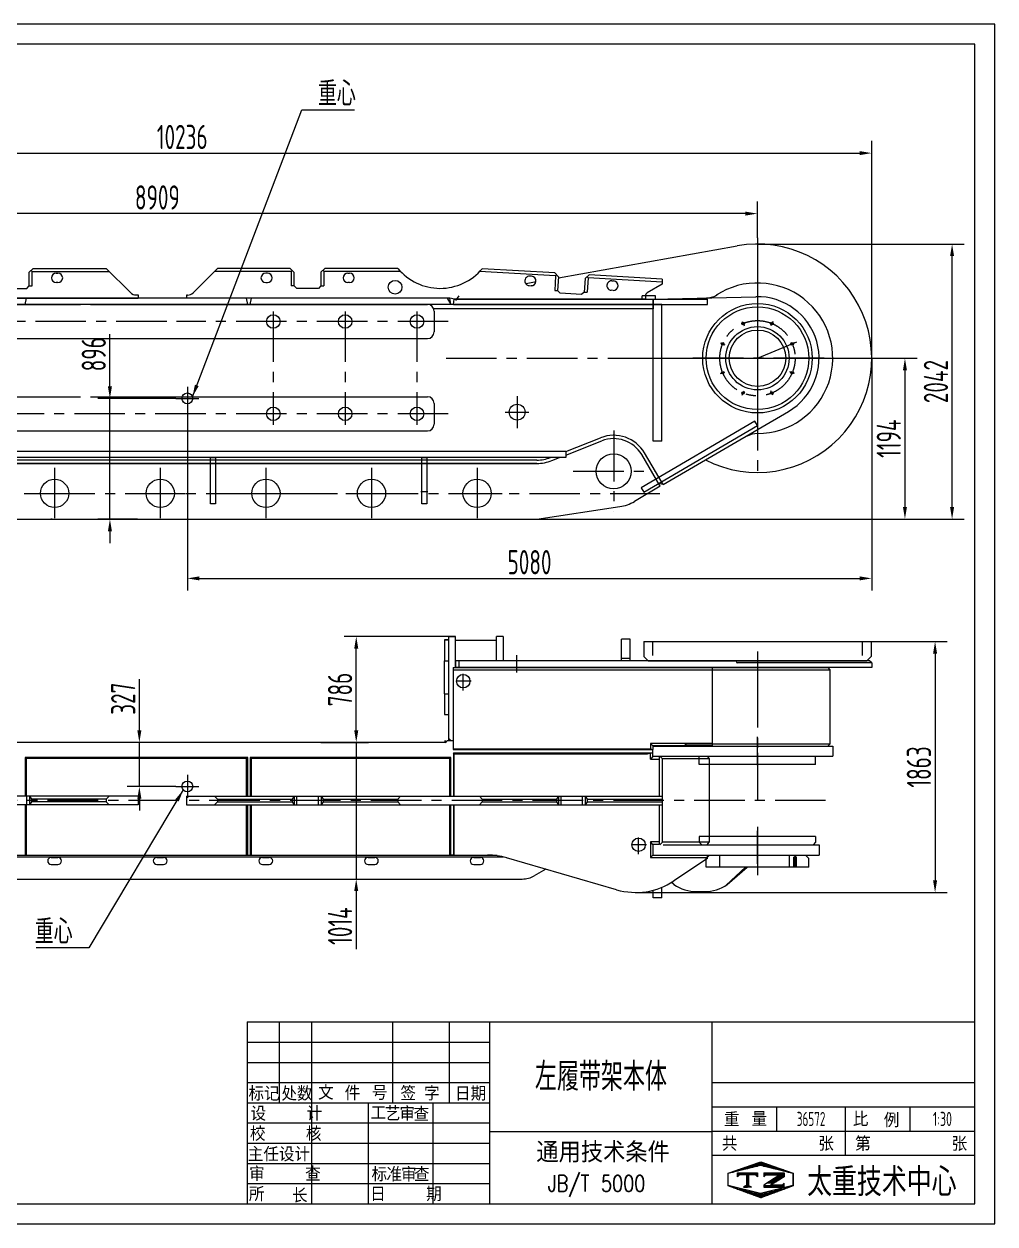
# Model space of a CAD drawing. Header units: millimetres. Extents: x 0 to 12600, y 0 to 8910.
# Drawn here: x 5392 to 12600, y 0 to 8910 of the extents above; entities that cross this region are included whole.
import ezdxf
from ezdxf.enums import TextEntityAlignment as Align

# ---------------------------------------------------------------- set-up
doc = ezdxf.new("R2010")
doc.units = ezdxf.units.MM
doc.header["$LTSCALE"] = 300
doc.linetypes.add('G', pattern=[2, 1.25, -0.25, 0.25, -0.25])
for name, color, linetype in [('01', 7, 'Continuous'), ('02', 1, 'Continuous'), ('05', 4, 'G'), ('08', 1, 'Continuous'), ('11', 3, 'Continuous'), ('THICK', 7, 'Continuous')]:
    doc.layers.add(name, color=color, linetype=linetype)
doc.styles.add('HZLIB', font='TXT', dxfattribs={"width": 0.8, "bigfont": 'hztxt.shx'})
doc.styles.get("Standard").update_dxf_attribs({"font": 'isocp', "width": 0.707, "bigfont": 'intecad.shx'})
doc.dimstyles.new('INTE', dxfattribs={"dimscale": 30, "dimtxt": 6, "dimasz": 3, "dimexe": 3, "dimexo": 0, "dimgap": 1, "dimtad": 1, "dimdec": 0, "dimdsep": 46, "dimtxsty": 'Standard', "dimcen": 0, "dimclrd": 1, "dimclre": 1, "dimclrt": 3, "dimaunit": 1, "dimadec": 0, "dimazin": 0, "dimtfac": 1, "dimtdec": 0, "dimtmove": 0, "dimatfit": 0, "dimfxl": 0, "dimarcsym": 0})

# ---------------------------------------------------------------- blocks, each defined once
blk = doc.blocks.new('*D195')
at = {"layer": '08', "color": 1, "lineweight": -2}
for p, q in [((1448.8, 5882.2), (1448.8, 8041.3)), ((11684.8, 6428.2), (11684.8, 8041.3)), ((1538.8, 7951.3), (11594.8, 7951.3))]:
    blk.add_line(p, q, dxfattribs=at)
at = {"layer": '08', "color": 1}
for points in [[(1538.8, 7966.3), (1538.8, 7936.3), (1448.8, 7951.3)], [(11594.8, 7966.3), (11594.8, 7936.3), (11684.8, 7951.3)]]:
    blk.add_solid(points, dxfattribs=at)
at = {"layer": 'Defpoints', "color": 0}
for p in [(11684.8, 7951.3), (11684.8, 6428.2), (1448.8, 5882.2)]:
    blk.add_point(p, dxfattribs=at)
at = {"layer": '08', "color": 3, "insert": (6566.8, 8071.3), "char_height": 180, "attachment_point": 5}
blk.add_mtext('10236', dxfattribs=at)
blk = doc.blocks.new('*D196')
at = {"layer": '08', "color": 1, "lineweight": -2}
for p, q in [((1927.6, 6588.8), (1927.6, 7592.1)), ((10836.8, 7321.2), (10836.8, 7592.1)), ((10746.8, 7502.1), (2017.6, 7502.1))]:
    blk.add_line(p, q, dxfattribs=at)
at = {"layer": '08', "color": 1}
for points in [[(2017.6, 7517.1), (2017.6, 7487.1), (1927.6, 7502.1)], [(10746.8, 7517.1), (10746.8, 7487.1), (10836.8, 7502.1)]]:
    blk.add_solid(points, dxfattribs=at)
at = {"layer": 'Defpoints', "color": 0}
for p in [(1927.6, 7502.1), (10836.8, 7321.2), (1927.6, 6588.8)]:
    blk.add_point(p, dxfattribs=at)
at = {"layer": '08', "color": 3, "insert": (6382.2, 7622.1), "char_height": 180, "attachment_point": 5}
blk.add_mtext('8909', dxfattribs=at)
blk = doc.blocks.new('*D197')
at = {"layer": '08', "color": 1, "lineweight": -2}
for p, q in [((11207.5, 4325), (12245.3, 4325)), ((12155.3, 4235), (12155.3, 2551.6)), ((9933.4, 2461.6), (12245.3, 2461.6))]:
    blk.add_line(p, q, dxfattribs=at)
at = {"layer": '08', "color": 1}
for points in [[(12140.3, 4235), (12170.3, 4235), (12155.3, 4325)], [(12140.3, 2551.6), (12170.3, 2551.6), (12155.3, 2461.6)]]:
    blk.add_solid(points, dxfattribs=at)
at = {"layer": 'Defpoints', "color": 0}
for p in [(11207.5, 4325), (9933.4, 2461.6), (12155.3, 2461.6)]:
    blk.add_point(p, dxfattribs=at)
at = {"layer": '08', "color": 3, "insert": (12035.3, 3393.3), "char_height": 180, "attachment_point": 5, "rotation": 90}
blk.add_mtext('1863', dxfattribs=at)
blk = doc.blocks.new('*D198')
at = {"layer": '08', "color": 1, "lineweight": -2}
for p, q in [((7858.5, 3665.9), (7858.5, 3755.9)), ((7596.4, 3575.9), (7948.5, 3575.9)), ((7858.5, 3575.9), (7858.5, 2561.6)), ((7757, 2561.6), (7948.5, 2561.6)), ((7858.5, 2471.6), (7858.5, 2041.6))]:
    blk.add_line(p, q, dxfattribs=at)
at = {"layer": '08', "color": 1}
for points in [[(7843.5, 3665.9), (7873.5, 3665.9), (7858.5, 3575.9)], [(7843.5, 2471.6), (7873.5, 2471.6), (7858.5, 2561.6)]]:
    blk.add_solid(points, dxfattribs=at)
at = {"layer": 'Defpoints', "color": 0}
for p in [(7596.4, 3575.9), (7757, 2561.6), (7858.5, 2561.6)]:
    blk.add_point(p, dxfattribs=at)
at = {"layer": '08', "color": 3, "insert": (7738.5, 2211.6), "char_height": 180, "attachment_point": 5, "rotation": 90}
blk.add_mtext('1014', dxfattribs=at)
blk = doc.blocks.new('*D199')
at = {"layer": '08', "color": 1, "lineweight": -2}
for p, q in [((8594.8, 4361.6), (7768.5, 4361.6)), ((7858.5, 3665.9), (7858.5, 4271.6)), ((8078.3, 3575.9), (7768.5, 3575.9))]:
    blk.add_line(p, q, dxfattribs=at)
at = {"layer": '08', "color": 1}
for points in [[(7843.5, 4271.6), (7873.5, 4271.6), (7858.5, 4361.6)], [(7843.5, 3665.9), (7873.5, 3665.9), (7858.5, 3575.9)]]:
    blk.add_solid(points, dxfattribs=at)
at = {"layer": 'Defpoints', "color": 0}
for p in [(7858.5, 4361.6), (8594.8, 4361.6), (8078.3, 3575.9)]:
    blk.add_point(p, dxfattribs=at)
at = {"layer": '08', "color": 3, "insert": (7738.5, 3968.7), "char_height": 180, "attachment_point": 5, "rotation": 90}
blk.add_mtext('786', dxfattribs=at)
blk = doc.blocks.new('*D201')
at = {"layer": '08', "color": 1, "lineweight": -2}
for p, q in [((11684.8, 6428.2), (11684.8, 4703.8)), ((6604.8, 6045.2), (6604.8, 4703.8)), ((6694.8, 4793.8), (11594.8, 4793.8))]:
    blk.add_line(p, q, dxfattribs=at)
at = {"layer": '08', "color": 1}
for points in [[(6694.8, 4808.8), (6694.8, 4778.8), (6604.8, 4793.8)], [(11594.8, 4808.8), (11594.8, 4778.8), (11684.8, 4793.8)]]:
    blk.add_solid(points, dxfattribs=at)
at = {"layer": 'Defpoints', "color": 0}
for p in [(11684.8, 6428.2), (6604.8, 6045.2), (11684.8, 4793.8)]:
    blk.add_point(p, dxfattribs=at)
at = {"layer": '08', "color": 3, "insert": (9144.8, 4913.8), "char_height": 180, "attachment_point": 5}
blk.add_mtext('5080', dxfattribs=at)
blk = doc.blocks.new('*D202')
at = {"layer": '08', "color": 1, "lineweight": -2}
for p, q in [((6030.1, 6220.2), (6030.1, 6606.1)), ((6519.8, 6130.2), (5940.1, 6130.2)), ((6030.1, 5234.2), (6030.1, 6130.2)), ((6234.8, 5234.2), (5940.1, 5234.2)), ((6030.1, 5144.2), (6030.1, 5054.2))]:
    blk.add_line(p, q, dxfattribs=at)
at = {"layer": '08', "color": 1}
for points in [[(6015.1, 6220.2), (6045.1, 6220.2), (6030.1, 6130.2)], [(6015.1, 5144.2), (6045.1, 5144.2), (6030.1, 5234.2)]]:
    blk.add_solid(points, dxfattribs=at)
at = {"layer": 'Defpoints', "color": 0}
for p in [(6519.8, 6130.2), (6030.1, 5234.2), (6234.8, 5234.2)]:
    blk.add_point(p, dxfattribs=at)
at = {"layer": '08', "color": 3, "insert": (5910.1, 6458.1), "char_height": 180, "attachment_point": 5, "rotation": 90}
blk.add_mtext('896', dxfattribs=at)
blk = doc.blocks.new('*D203')
at = {"layer": '08', "color": 1, "lineweight": -2}
for p, q in [((6248.6, 3665.9), (6248.6, 4045)), ((6519.8, 3575.9), (6158.6, 3575.9)), ((6248.6, 3249.1), (6248.6, 3575.9)), ((6519.8, 3249.1), (6158.6, 3249.1)), ((6248.6, 3159.1), (6248.6, 3069.1))]:
    blk.add_line(p, q, dxfattribs=at)
at = {"layer": '08', "color": 1}
for points in [[(6233.6, 3665.9), (6263.6, 3665.9), (6248.6, 3575.9)], [(6233.6, 3159.1), (6263.6, 3159.1), (6248.6, 3249.1)]]:
    blk.add_solid(points, dxfattribs=at)
at = {"layer": 'Defpoints', "color": 0}
for p in [(6248.6, 3575.9), (6519.8, 3575.9), (6519.8, 3249.1)]:
    blk.add_point(p, dxfattribs=at)
at = {"layer": '08', "color": 3, "insert": (6128.6, 3900.4), "char_height": 180, "attachment_point": 5, "rotation": 90}
blk.add_mtext('327', dxfattribs=at)
blk = doc.blocks.new('*D205')
at = {"layer": '08', "color": 1, "lineweight": -2}
for p, q in [((11729.8, 6428.2), (12021.6, 6428.2)), ((11931.6, 6338.2), (11931.6, 5324.2)), ((9089.4, 5234.2), (12021.6, 5234.2))]:
    blk.add_line(p, q, dxfattribs=at)
at = {"layer": '08', "color": 1}
for points in [[(11916.6, 6338.2), (11946.6, 6338.2), (11931.6, 6428.2)], [(11916.6, 5324.2), (11946.6, 5324.2), (11931.6, 5234.2)]]:
    blk.add_solid(points, dxfattribs=at)
at = {"layer": 'Defpoints', "color": 0}
for p in [(11729.8, 6428.2), (9089.4, 5234.2), (11931.6, 5234.2)]:
    blk.add_point(p, dxfattribs=at)
at = {"layer": '08', "color": 3, "insert": (11811.6, 5831.2), "char_height": 180, "attachment_point": 5, "rotation": 90}
blk.add_mtext('1194', dxfattribs=at)
blk = doc.blocks.new('*D206')
at = {"layer": '08', "color": 1, "lineweight": -2}
for p, q in [((10836.8, 7276.2), (12371.5, 7276.2)), ((12281.5, 5324.2), (12281.5, 7186.2)), ((9867.8, 5234.2), (12371.5, 5234.2))]:
    blk.add_line(p, q, dxfattribs=at)
at = {"layer": '08', "color": 1}
for points in [[(12266.5, 7186.2), (12296.5, 7186.2), (12281.5, 7276.2)], [(12266.5, 5324.2), (12296.5, 5324.2), (12281.5, 5234.2)]]:
    blk.add_solid(points, dxfattribs=at)
at = {"layer": 'Defpoints', "color": 0}
for p in [(10836.8, 7276.2), (12281.5, 7276.2), (9867.8, 5234.2)]:
    blk.add_point(p, dxfattribs=at)
at = {"layer": '08', "color": 3, "insert": (12161.4, 6255.2), "char_height": 180, "attachment_point": 5, "rotation": 90}
blk.add_mtext('2042', dxfattribs=at)
blk = doc.blocks.new('*X211')
at = {"color": 0}
for p, q in [((127.06, 4.8), (132.06, 4.8)), ((127.06, 4.5), (132.06, 4.5)), ((131.84, 5.1), (132.06, 5.1))]:
    blk.add_line(p, q, dxfattribs=at)
blk = doc.blocks.new('*X210')
at = {"color": 0}
for p, q in [((127.06, 7.8), (132.06, 7.8)), ((127.06, 7.5), (132.06, 7.5)), ((127.06, 7.2), (127.32, 7.2)), ((128.77, 6), (130.57, 6)), ((129.23, 6.3), (131.04, 6.3)), ((129.7, 6.6), (131.51, 6.6)), ((130.16, 6.9), (131.98, 6.9)), ((130.62, 7.2), (132.06, 7.2)), ((127.84, 5.4), (129.64, 5.4)), ((128.3, 5.7), (130.1, 5.7))]:
    blk.add_line(p, q, dxfattribs=at)
blk = doc.blocks.new('*X207')
at = {"color": 0}
for p, q in [((121.52, 9), (123.12, 9)), ((122.38, 9.3), (124.32, 9.3)), ((123.24, 9.6), (125.52, 9.6)), ((124.1, 9.9), (128.52, 9.9)), ((124.97, 10.2), (127.67, 10.2)), ((125.83, 10.5), (126.82, 10.5)), ((127.02, 9.6), (129.37, 9.6)), ((128.22, 9.3), (130.22, 9.3)), ((129.42, 9), (131.07, 9)), ((118.22, 7.8), (118.32, 7.8)), ((118.22, 7.5), (118.27, 7.5)), ((118.22, 7.2), (118.27, 7.2)), ((118.22, 6.9), (118.27, 6.9)), ((118.22, 6.6), (118.27, 6.6)), ((118.22, 6.3), (118.27, 6.3)), ((118.22, 6), (118.27, 6)), ((118.94, 8.1), (119.52, 8.1)), ((119.8, 8.4), (120.72, 8.4)), ((120.66, 8.7), (121.92, 8.7)), ((130.62, 8.7), (131.92, 8.7)), ((131.82, 8.4), (132.77, 8.4)), ((133.02, 8.1), (133.62, 8.1)), ((134.22, 7.8), (134.32, 7.8)), ((134.27, 7.5), (134.32, 7.5)), ((134.27, 7.2), (134.32, 7.2)), ((134.27, 6.9), (134.32, 6.9)), ((134.27, 6.6), (134.32, 6.6)), ((134.27, 6.3), (134.32, 6.3)), ((134.27, 6), (134.32, 6)), ((118.22, 5.7), (118.27, 5.7)), ((118.22, 5.4), (118.27, 5.4)), ((118.22, 5.1), (118.27, 5.1)), ((118.22, 4.8), (118.27, 4.8)), ((118.79, 4.5), (119.42, 4.5)), ((119.61, 4.2), (120.62, 4.2)), ((120.43, 3.9), (121.82, 3.9)), ((121.26, 3.6), (123.02, 3.6)), ((122.08, 3.3), (124.22, 3.3)), ((122.91, 3), (125.42, 3)), ((127.12, 3), (129.7, 3)), ((128.32, 3.3), (130.51, 3.3)), ((129.52, 3.6), (131.32, 3.6)), ((130.72, 3.9), (132.14, 3.9)), ((131.92, 4.2), (132.95, 4.2)), ((133.12, 4.5), (133.76, 4.5)), ((134.27, 5.7), (134.32, 5.7)), ((134.27, 5.4), (134.32, 5.4)), ((134.27, 5.1), (134.32, 5.1)), ((134.27, 4.8), (134.32, 4.8)), ((123.73, 2.7), (128.89, 2.7)), ((124.55, 2.4), (128.07, 2.4)), ((125.38, 2.1), (127.26, 2.1)), ((126.2, 1.8), (126.45, 1.8))]:
    blk.add_line(p, q, dxfattribs=at)
blk = doc.blocks.new('*X208')
at = {"color": 0}
for p, q in [((120.53, 7.8), (125.53, 7.8)), ((120.53, 7.5), (125.53, 7.5)), ((120.53, 7.2), (120.79, 7.2)), ((125.27, 7.2), (125.53, 7.2))]:
    blk.add_line(p, q, dxfattribs=at)
blk = doc.blocks.new('*X209')
at = {"color": 0}
for p, q in [((122.34, 4.5), (123.72, 4.5)), ((122.82, 4.8), (123.24, 4.8))]:
    blk.add_line(p, q, dxfattribs=at)
blk = doc.blocks.new('*U212', base_point=(226.71, 64.63))
at = {"layer": 'THICK'}
for p, q in [((46.71, 109.63), (226.71, 109.63)), ((46.71, 109.63), (46.71, 64.63)), ((54.7, 109.6), (54.7, 109.63)), ((54.71, 89.63), (54.71, 109.63)), ((62.71, 64.63), (62.71, 109.63)), ((82.71, 89.63), (82.71, 109.63)), ((96.71, 89.63), (96.71, 109.63)), ((106.71, 64.63), (106.71, 109.63)), ((161.71, 64.63), (161.71, 109.63)), ((226.71, 64.63), (226.71, 109.63)), ((46.71, 94.63), (106.71, 94.63)), ((161.71, 94.63), (226.71, 94.63)), ((46.71, 89.63), (106.71, 89.63)), ((76.71, 64.63), (76.71, 89.63)), ((92.71, 64.63), (92.71, 89.63)), ((161.71, 88.63), (226.71, 88.63)), ((177.71, 82.63), (177.71, 88.63)), ((194.71, 76.63), (194.71, 88.63)), ((210.71, 82.63), (210.71, 88.63)), ((106.71, 82.56), (161.71, 82.56)), ((161.71, 82.63), (226.71, 82.63)), ((161.71, 76.63), (226.71, 76.63)), ((46.71, 64.63), (226.71, 64.63))]:
    blk.add_line(p, q, dxfattribs=at)
at = {"layer": 'THICK', "color": 3}
for p, q in [((46.71, 104.63), (106.71, 104.63)), ((46.71, 99.63), (106.71, 99.63)), ((46.71, 84.63), (106.71, 84.63)), ((46.71, 79.63), (106.71, 79.63)), ((46.71, 74.63), (106.71, 74.63)), ((165.67, 72.23), (173.77, 75.05)), ((173.77, 75.05), (181.77, 72.23)), ((165.67, 69.09), (165.67, 72.23)), ((165.72, 72.17), (173.72, 74.17)), ((165.72, 69.17), (165.72, 72.17)), ((167.98, 72.33), (172.98, 72.33)), ((167.98, 71.33), (167.98, 72.33)), ((168.48, 71.83), (167.98, 71.33)), ((172.48, 71.83), (168.48, 71.83)), ((170.26, 71.83), (170.26, 69.09)), ((170.48, 71.83), (170.48, 69.09)), ((170.73, 71.83), (170.73, 69.09)), ((172.98, 71.33), (172.48, 71.83)), ((172.98, 72.33), (172.98, 71.33)), ((173.72, 74.17), (181.72, 72.17)), ((174.51, 72.33), (179.51, 72.33)), ((174.51, 72.33), (174.51, 71.33)), ((178.45, 71.83), (174.51, 69.28)), ((174.51, 71.33), (175.01, 71.83)), ((175.01, 71.83), (178.45, 71.83)), ((179.51, 71.33), (176.95, 69.7)), ((179.51, 72.33), (179.51, 71.33)), ((181.72, 72.17), (181.72, 69.17)), ((181.77, 72.23), (181.77, 69.09)), ((46.71, 69.63), (106.71, 69.63)), ((173.77, 66.14), (165.67, 69.09)), ((173.72, 67.17), (165.72, 69.17)), ((170.48, 69.32), (169.51, 68.71)), ((169.51, 68.71), (170.48, 68.71)), ((170.48, 69.32), (171.45, 68.71)), ((171.45, 68.71), (170.48, 68.71)), ((181.72, 69.17), (173.72, 67.17)), ((181.77, 69.09), (173.77, 66.14)), ((174.51, 69.28), (174.51, 68.71)), ((174.51, 68.71), (179.51, 68.71)), ((176.95, 69.7), (176.18, 69.21)), ((179.01, 69.21), (176.18, 69.21)), ((179.51, 69.71), (179.01, 69.21)), ((179.51, 68.71), (179.51, 69.71))]:
    blk.add_line(p, q, dxfattribs=at)
for name in ['*X207', '*X208', '*X210', '*X209', '*X211']:
    blk.add_blockref(name, (47.45, 64.38), dxfattribs=at)
for s, height, p in [('标记', 3.5, (50.86, 92.06)), ('处数', 3.5, (59.02, 92.06)), ('文', 3.5, (66.15, 92.32)), ('件', 3.5, (72.73, 92.19)), ('号', 3.5, (79.44, 92.19)), ('日期', 3.5, (101.96, 92.04)), ('工', 3.5, (79.13, 87.12)), ('艺', 3.5, (82.67, 87.12)), ('审', 3.5, (86.29, 87.12)), ('查', 3.5, (89.77, 86.98)), ('通用技术条件', 5, (134.74, 77.62)), ('共          张', 3.5, (177.98, 79.64)), ('第          张', 3.5, (210.97, 79.64)), ('标', 3.5, (79.38, 72.08)), ('准', 3.5, (83.05, 72.08)), ('审', 3.5, (86.67, 72.08)), ('查', 3.5, (89.87, 72.08)), ('所', 3.5, (49.01, 67.16)), ('长', 3.5, (59.69, 66.83))]:
    blk.add_text(s, height=height, dxfattribs=at).set_placement(p, align=Align.MIDDLE)
for s, p in [('签 字', (84.6, 90.19)), ('设     计', (47.52, 85.19)), ('重', (164.64, 83.71)), ('量', (171.48, 83.84)), ('比', (196.54, 83.8)), ('例', (204.2, 83.57)), ('校     核', (47.35, 80.21)), ('主任设计', (46.84, 75.12)), ('审     查', (47.17, 70.26)), ('日     期', (77.11, 65.28))]:
    blk.add_text(s, height=3.5, dxfattribs=at).set_placement(p)
at = {"layer": 'THICK', "color": 3, "style": 'HZLIB', "width": 0.8}
blk.add_text('JB/T 5000', height=4, dxfattribs=at).set_placement((121.08, 67.68))
at = {"layer": 'THICK', "color": 3, "width": 0.8}
blk.add_text('太重技术中心', height=7, dxfattribs=at).set_placement((185.23, 66.52))
blk = doc.blocks.new('*U214')
at = {"layer": '01'}
for points in [[(415, 292), (25, 292)], [(415, 5), (415, 292)], [(25, 5), (415, 5)]]:
    blk.add_lwpolyline(points, dxfattribs=at)
at = {"layer": '02'}
for points in [[(420, 297), (0, 297)], [(420, 0), (420, 297)], [(0, 0), (420, 0)]]:
    blk.add_lwpolyline(points, dxfattribs=at)

msp = doc.modelspace()

# ---------------------------------------------------------------- linework, layer by layer
for p, q in [((9358.9, 7024.4), (10686.9, 7262.9)), ((8533.8, 6873.2), (3900.8, 6873.2)), ((5401.8, 6828.2), (5409.8, 6873.2)), ((7044.9, 6873.2), (5409.8, 6873.2)), ((7052.8, 6828.2), (7044.9, 6873.2)), ((7071.8, 6828.2), (7079.8, 6873.2)), ((8552.9, 6873.2), (7079.8, 6873.2)), ((8533.8, 6873.2), (8559.8, 6828.2)), ((8560.8, 6828.2), (8552.9, 6873.2)), ((8579.9, 6828.2), (8586.5, 6866.2)), ((8586.5, 6866.2), (10465.8, 6866.2)), ((10465.8, 6828.2), (10465.8, 6866.2)), ((10061.8, 6828.2), (3447.8, 6828.2)), ((8864.8, 6828.2), (3447.8, 6828.2)), ((7052.8, 6828.2), (5401.8, 6828.2)), ((8560.8, 6828.2), (7071.8, 6828.2)), ((10061.8, 6796.2), (8433.5, 6796.2)), ((8579.8, 6828.2), (10465.8, 6828.2)), ((10061.8, 5812.2), (10061.8, 6828.2)), ((10125.8, 6828.2), (10061.8, 6828.2)), ((10125.8, 5812.2), (10125.8, 6828.2)), ((4066.8, 6574.2), (8386.8, 6574.2)), ((10137.4, 5489.8), (11067.5, 6033.7)), ((4066.8, 5888.5), (8386.8, 5888.5)), ((10125.8, 5812.2), (10061.8, 5812.2)), ((9414.3, 5736.2), (2937.3, 5736.2)), ((9414.3, 5736.2), (9414.3, 5691.2)), ((9198.8, 5647.2), (2546.8, 5647.2)), ((9198.8, 5672.2), (2578.8, 5672.2)), ((9414.3, 5691.2), (2937.3, 5691.2)), ((10137.4, 5489.8), (10103.2, 5498.8)), ((10137.4, 5489.8), (10103.2, 5498.8)), ((8544.8, 3587.6), (8544.8, 4361.6)), ((8544.8, 4361.6), (8594.8, 4361.6)), ((8594.8, 4132.6), (8594.8, 4361.6)), ((8899.8, 4331.6), (8594.8, 4331.6)), ((8899.8, 4357.6), (8899.8, 4361.6)), ((8899.8, 4182.6), (8899.8, 4360.6)), ((8899.8, 4182.6), (8899.8, 4334.6)), ((8949.8, 4361.6), (8949.8, 4182.6)), ((9826.8, 4182.6), (9826.8, 4341.6)), ((9890.8, 4341.6), (9826.8, 4341.6)), ((9890.8, 4182.6), (9890.8, 4341.6)), ((9992.3, 4325), (11681.3, 4325)), ((9992.3, 4325), (9992.3, 4214.6)), ((11681.3, 4325), (11681.3, 4214.6)), ((9826.8, 4201.6), (9890.8, 4201.6)), ((9992.3, 4214.6), (10024.3, 4182.6)), ((11681.3, 4214.6), (11649.3, 4182.6)), ((11668.8, 4182.6), (8594.8, 4182.6)), ((8594.8, 4182.6), (8594.8, 4132.6)), ((11684.8, 4132.6), (8594.8, 4132.6)), ((8619.8, 4182.6), (8619.8, 4132.6)), ((9890.8, 4182.6), (9826.8, 4182.6)), ((10024.3, 4182.6), (11649.3, 4182.6)), ((10296.8, 4115.1), (11376.8, 4115.1)), ((10312.8, 4131.1), (11360.8, 4131.1)), ((10677.8, 4182.6), (10677.8, 4178.6)), ((11684.8, 4166.6), (10689.8, 4166.6)), ((11376.8, 4115.1), (11360.8, 4131.1)), ((11376.8, 3566.1), (11376.8, 4115.1)), ((11684.8, 4166.6), (11668.8, 4182.6)), ((11684.8, 4166.6), (11684.8, 4132.6)), ((10296.8, 3566.1), (11376.8, 3566.1)), ((10312.8, 3550.1), (10296.8, 3566.1)), ((11360.8, 3550.1), (11376.8, 3566.1)), ((8579.8, 3498.6), (10060.8, 3498.6)), ((8579.8, 3498.6), (8579.8, 3176.1)), ((8586.5, 3491.9), (8579.8, 3498.6)), ((8586.5, 3491.9), (10020.8, 3491.9)), ((8586.5, 3176.1), (8586.5, 3491.9)), ((10020.8, 3491.9), (10041.8, 3498.6)), ((10041.8, 3452.6), (10041.8, 3498.6)), ((10060.8, 3471.6), (10060.8, 3498.6)), ((10213.8, 3548.6), (11360.8, 3548.6)), ((11395.8, 3548.6), (11395.8, 3472.6)), ((5401.8, 3463.6), (5401.8, 3176.1)), ((7052.8, 3463.6), (5401.8, 3463.6)), ((5409.8, 3455.7), (5401.8, 3463.6)), ((7044.9, 3455.7), (5409.8, 3455.7)), ((5409.8, 3176.1), (5409.8, 3455.7)), ((7044.9, 3455.7), (7052.8, 3463.6)), ((7044.9, 3176.1), (7044.9, 3455.7)), ((7052.8, 3176.1), (7052.8, 3463.6)), ((7071.8, 3463.6), (7071.8, 3176.1)), ((8560.8, 3463.6), (7071.8, 3463.6)), ((7079.8, 3455.7), (7071.8, 3463.6)), ((8552.9, 3455.7), (7079.8, 3455.7)), ((7079.8, 3176.1), (7079.8, 3455.7)), ((8552.9, 3455.7), (8560.8, 3463.6)), ((8552.9, 3176.1), (8552.9, 3455.7)), ((8560.8, 3176.1), (8560.8, 3463.6)), ((10060.8, 3471.6), (10041.8, 3452.6)), ((10041.8, 3452.6), (10106.8, 3452.6)), ((10106.8, 3471.6), (10060.8, 3471.6)), ((10106.8, 3471.6), (10106.8, 3176.1)), ((10404.8, 3472.6), (11268.8, 3472.6)), ((10404.8, 3412.1), (10404.8, 3472.6)), ((11268.8, 3412.1), (10404.8, 3412.1)), ((11268.8, 3412.1), (11268.8, 3472.6)), ((5401.8, 3112.1), (5401.8, 2739.6)), ((5409.8, 2739.6), (5409.8, 3112.1)), ((7044.9, 2739.6), (7044.9, 3112.1)), ((7052.8, 2739.6), (7052.8, 3112.1)), ((7071.8, 3112.1), (7071.8, 2739.6)), ((7079.8, 2739.6), (7079.8, 3112.1)), ((8552.9, 2739.6), (8552.9, 3112.1)), ((8560.8, 2739.6), (8560.8, 3112.1)), ((8579.8, 3112.1), (8579.8, 2739.6)), ((8586.5, 2739.6), (8586.5, 3112.1)), ((10106.8, 3112.1), (10106.8, 2817.6)), ((11268.8, 2876.1), (10404.8, 2876.1)), ((10404.8, 2876.1), (10404.8, 2834.6)), ((11268.8, 2876.1), (11268.8, 2834.6)), ((10106.8, 2836.6), (10041.8, 2836.6)), ((10041.8, 2836.6), (10041.8, 2720.6)), ((10060.8, 2817.6), (10041.8, 2836.6)), ((10106.8, 2817.6), (10060.8, 2817.6)), ((10060.8, 2817.6), (10060.8, 2739.6)), ((10404.8, 2834.6), (10423.8, 2815.6)), ((10423.8, 2815.6), (11249.8, 2815.6)), ((11268.8, 2834.6), (11249.8, 2815.6)), ((11293.8, 2815.6), (11293.8, 2739.6)), ((3840.5, 2726.6), (8950.3, 2726.6)), ((5401.8, 2739.6), (7052.8, 2739.6)), ((5594.3, 2722.1), (5644.3, 2722.1)), ((6378.3, 2722.1), (6428.3, 2722.1)), ((7071.8, 2739.6), (8560.8, 2739.6)), ((7162.3, 2722.1), (7212.3, 2722.1)), ((7946.3, 2722.1), (7996.3, 2722.1)), ((8579.8, 2739.6), (8833.2, 2739.6)), ((8730.3, 2722.1), (8780.3, 2722.1)), ((9791.5, 2481.8), (8975.1, 2719.4)), ((10060.8, 2739.6), (10041.8, 2720.6)), ((10041.8, 2720.6), (10465.8, 2720.6)), ((10060.8, 2739.6), (10465.8, 2739.6)), ((10465.8, 2714.6), (10215.9, 2547.4)), ((10455.8, 2714.6), (10480.8, 2739.6)), ((10455.8, 2649.1), (10455.8, 2714.6)), ((10465.8, 2714.6), (10465.8, 2739.6)), ((10480.8, 2739.6), (11192.8, 2739.6)), ((11217.8, 2714.6), (11192.8, 2739.6)), ((11217.8, 2649.1), (11217.8, 2714.6)), ((5594.3, 2670.1), (5644.3, 2670.1)), ((5594.3, 2670.1), (5644.3, 2670.1)), ((6378.3, 2670.1), (6428.3, 2670.1)), ((7162.3, 2670.1), (7212.3, 2670.1)), ((7946.3, 2670.1), (7996.3, 2670.1)), ((8730.3, 2670.1), (8780.3, 2670.1)), ((9265.7, 2634.8), (9180.2, 2585.4)), ((11217.8, 2649.1), (10455.8, 2649.1)), ((10613, 2521.2), (10761, 2649.1)), ((3386.9, 2561.6), (9091.2, 2561.6)), ((10125.8, 2421.6), (10125.8, 2499.4)), ((10216.4, 2521.2), (10198.8, 2536.4)), ((10061.8, 2421.6), (10061.8, 2478.1)), ((10125.8, 2421.6), (10061.8, 2421.6)), ((10386.9, 2469.1), (10442.5, 2469.1))]:
    msp.add_line(p, q)
for radius in [406.5, 235, 209.5]:
    msp.add_circle((10836.8, 6428.2), radius)
for centre, radius, start, end in [((10836.8, 6428.2), 848, 242.92669, 100.18162), ((10836.8, 6428.2), 457, 300.31688, 91.41468), ((10689.8, 4178.6), 12, 180, 270), ((5594.3, 2696.1), 26, 90, 270), ((5644.3, 2696.1), 26, 270, 90), ((6378.3, 2696.1), 26, 90, 270), ((6428.3, 2696.1), 26, 270, 90), ((7162.3, 2696.1), 26, 90, 270), ((7212.3, 2696.1), 26, 270, 90), ((7946.3, 2696.1), 26, 90, 270), ((7996.3, 2696.1), 26, 270, 90), ((8730.3, 2696.1), 26, 90, 270), ((8780.3, 2696.1), 26, 270, 90), ((8833.2, 2231.6), 508, 73.7762, 90), ((9091.2, 2739.6), 178, 270, 300), ((9933.4, 2969.6), 508, 253.7762, 303.78617), ((10386.9, 2774.1), 305, 236.02346, 270), ((10442.5, 2774.1), 305, 270, 303.97654)]:
    msp.add_arc(centre, radius, start, end)
at = {"layer": '01'}
for p, q in [((5460.8, 7095.2), (5431.8, 7066.2)), ((5431.8, 6965.2), (5431.8, 7066.2)), ((5453.8, 7073.2), (5446.3, 7080.7)), ((5453.8, 7073.2), (6024.8, 7073.2)), ((5453.8, 6964.7), (5453.8, 7073.2)), ((5460.8, 7095.2), (6002.8, 7095.2)), ((5631.3, 7060.2), (5644.3, 7060.2)), ((6002.8, 7095.2), (6182.2, 6915.8)), ((6828.8, 7095.2), (6648.4, 6914.8)), ((7376.5, 7073.2), (6806.8, 7073.2)), ((7368.7, 7095.2), (6828.8, 7095.2)), ((7199.3, 7060.2), (7186.3, 7060.2)), ((7398.5, 7065.6), (7368.7, 7095.2)), ((7376.5, 7073.2), (7383.6, 7080.4)), ((7376.5, 7073.2), (7376.5, 6964.7)), ((7398.5, 6964.7), (7398.5, 7065.6)), ((7624.7, 7095.2), (7596.2, 7066.5)), ((7596.2, 7066.5), (7596.5, 6965.3)), ((7618.2, 7073.6), (7610.7, 7081.1)), ((7618.2, 7073.6), (7618.5, 6965.4)), ((8187.3, 7073.2), (7618.2, 7073.2)), ((8167.8, 7095.2), (7624.7, 7095.2)), ((7796.3, 7060.2), (7809.3, 7060.2)), ((9337.8, 7039.8), (8774.4, 7072.3)), ((9332, 7062.2), (8793.1, 7093.2)), ((9337.8, 7039.8), (9331.5, 6932)), ((9359.3, 7031.5), (9332, 7062.2)), ((9337.8, 7039.8), (9345.7, 7046.8)), ((9587.6, 7047.4), (9557, 7020.1)), ((10128.8, 7016.2), (9587.6, 7047.4)), ((5412.8, 6946.2), (5431.8, 6965.2)), ((5431.8, 6964.7), (5453.8, 6964.7)), ((5644.3, 6990.2), (5631.3, 6990.2)), ((7186.3, 6990.2), (7199.3, 6990.2)), ((7398.5, 6964.7), (7376.5, 6964.7)), ((7417.1, 6946.2), (7398.5, 6964.7)), ((7596.5, 6965.3), (7577.6, 6946.2)), ((7596.5, 6965.3), (7618.5, 6965.4)), ((7809.3, 6990.2), (7796.3, 6990.2)), ((9142.8, 6967.9), (9155.8, 6967.1)), ((9159.8, 7037), (9146.8, 7037.8)), ((9359.3, 7031.5), (9353.5, 6930.7)), ((9557, 7020.1), (9551.2, 6919.3)), ((9579.4, 7025.9), (9572.3, 7033.8)), ((9579.4, 7025.9), (9573.1, 6918)), ((10128.8, 6994.2), (9579.4, 7025.9)), ((9755.8, 7002.7), (9768.8, 7001.9)), ((3448.8, 6873.2), (6239.8, 6873.2)), ((5252.8, 6946.2), (5412.8, 6946.2)), ((5374.9, 6873.2), (5409.8, 6873.2)), ((6224.7, 6898.2), (6239.8, 6898.2)), ((6239.8, 6898.2), (6239.8, 6873.2)), ((6606, 6897.2), (6597.8, 6897.2)), ((6597.8, 6897.2), (6597.8, 6872.2)), ((8552.8, 6873.2), (6597.8, 6873.2)), ((7079.8, 6873.2), (7044.9, 6873.2)), ((7577.6, 6946.2), (7417.1, 6946.2)), ((8586.8, 6866.2), (8552.8, 6873.2)), ((10004.8, 6866.2), (8586.8, 6866.2)), ((9496, 6866.2), (9276.4, 6866.2)), ((9331.5, 6932), (9353.5, 6930.7)), ((9371.4, 6910.6), (9353.5, 6930.7)), ((9531.1, 6901.4), (9371.4, 6910.6)), ((9551.2, 6919.3), (9531.1, 6901.4)), ((9551.2, 6919.3), (9573.1, 6918)), ((9764.8, 6932), (9751.8, 6932.8)), ((9980.8, 6866.2), (9980.8, 6891.2)), ((10080.8, 6891.2), (9980.8, 6891.2)), ((10004.8, 6891.2), (10004.8, 6866.2)), ((10061.8, 6866.2), (10825.5, 6885.1)), ((10061.8, 6828.2), (10061.8, 6866.2)), ((10080.8, 6866.2), (10080.8, 6891.2)), ((4066.8, 6828.2), (5810.5, 6828.2)), ((5886.6, 6828.2), (8386.8, 6828.2)), ((4066.8, 6142.5), (5810.5, 6142.5)), ((5886.6, 6142.5), (8386.8, 6142.5)), ((10817.6, 5960.6), (9973.4, 5466.9)), ((9992.6, 5434.1), (10836.8, 5927.8)), ((10836.8, 5927.8), (10817.6, 5960.6)), ((9414.3, 5709.3), (9681.5, 5814.5)), ((9414.5, 5736.2), (9672.4, 5837.7)), ((9482.8, 5736.2), (9681.5, 5814.5)), ((10115.8, 5477.2), (9977.6, 5712.4)), ((10115.8, 5477.2), (9977.6, 5712.4)), ((10137.4, 5489.9), (9999.1, 5725)), ((2546.8, 5647.2), (9198.8, 5647.2)), ((6776.8, 5348.2), (6776.8, 5691.2)), ((6776.8, 5691.2), (6814.8, 5691.2)), ((6814.8, 5691.2), (6814.8, 5348.2)), ((8344.8, 5348.2), (8344.8, 5691.2)), ((8344.8, 5691.2), (8382.8, 5691.2)), ((8382.8, 5691.2), (8382.8, 5348.2)), ((9310.5, 5668.4), (9368.5, 5691.2)), ((9310.5, 5668.4), (9368.5, 5691.2)), ((8388.8, 5436.3), (8338.8, 5436.3)), ((10115.8, 5477.2), (9923.8, 5364.9)), ((9973.4, 5466.9), (9992.6, 5434.1)), ((6814.8, 5348.2), (6776.8, 5348.2)), ((8382.8, 5348.2), (8344.8, 5348.2)), ((9198.8, 5234.2), (9815, 5326.6)), ((3270.8, 5234.2), (9198.8, 5234.2)), ((8512.7, 4336.6), (8544.8, 4336.6)), ((8544.8, 4336.6), (8512.7, 4336.6)), ((8512.7, 4336.6), (8512.7, 4182.6)), ((8949.8, 4361.6), (8899.8, 4361.6)), ((8512.7, 4182.6), (8544.8, 4182.6)), ((8576.8, 4132.6), (10500.8, 4132.6)), ((8576.8, 4132.6), (8576.8, 3522.6)), ((8576.8, 4113.6), (10500.8, 4113.6)), ((10500.8, 4132.6), (10500.8, 3549.6)), ((8512.7, 3935.6), (8512.7, 3783.6)), ((8512.7, 3935.6), (8544.8, 3935.6)), ((8512.7, 3783.6), (8544.8, 3783.6)), ((8528.4, 3580.9), (8531.7, 3586.6)), ((10500.8, 3568.6), (10042.3, 3568.6)), ((10042.3, 3568.6), (10042.3, 3529.2)), ((10061.3, 3549.6), (10042.3, 3568.6)), ((8576.8, 3529.2), (10042.3, 3529.2)), ((8576.8, 3522.6), (10061.3, 3522.6)), ((10042.3, 3529.2), (10061.3, 3522.6)), ((10060.8, 3498.6), (10060.8, 3522.6)), ((10500.8, 3549.6), (10061.3, 3549.6)), ((10061.3, 3549.6), (10061.3, 3522.6)), ((10061.3, 3549.6), (10061.3, 3522.6)), ((10478.3, 3453.6), (10132.3, 3453.6)), ((6239.8, 3176.1), (2701.8, 3176.1)), ((5432.4, 3176.1), (5234.4, 3176.1)), ((5413.6, 3112.1), (5413.6, 3176.1)), ((5432.1, 3176.1), (5432.1, 3112.1)), ((5433.4, 3176.1), (5447, 3154.1)), ((5447, 3134.1), (5433.4, 3112.1)), ((6001.8, 3154.1), (5447, 3154.1)), ((5447, 3154.1), (5447, 3134.1)), ((6001.8, 3134.1), (5447, 3134.1)), ((6001.8, 3154.1), (6023.8, 3176.1)), ((6001.8, 3154.1), (6001.8, 3134.1)), ((6001.8, 3134.1), (6023.8, 3112.1)), ((6239.8, 3176.1), (6239.8, 3112.1)), ((6597.8, 3176.1), (10128.8, 3176.1)), ((6597.8, 3176.1), (6597.8, 3112.1)), ((6828.8, 3154.1), (6806.8, 3176.1)), ((6828.8, 3134.1), (6806.8, 3112.1)), ((6828.8, 3154.1), (7383.6, 3154.1)), ((6828.8, 3154.1), (6828.8, 3134.1)), ((6828.8, 3134.1), (7383.6, 3134.1)), ((7397.2, 3176.1), (7383.6, 3154.1)), ((7383.6, 3154.1), (7383.6, 3134.1)), ((7383.6, 3134.1), (7397.2, 3112.1)), ((7398.2, 3176.1), (7596.2, 3176.1)), ((7398.5, 3176.1), (7398.5, 3112.1)), ((7417.1, 3112.1), (7417.1, 3176.1)), ((7578.6, 3112.1), (7578.6, 3176.1)), ((7597.1, 3176.1), (7597.1, 3112.1)), ((7598.4, 3176.1), (7612, 3154.1)), ((7612, 3134.1), (7598.4, 3112.1)), ((7612, 3154.1), (8167.8, 3154.1)), ((7612, 3154.1), (7612, 3134.1)), ((7612, 3134.1), (8167.8, 3134.1)), ((8187.3, 3176.1), (8167.8, 3154.1)), ((8167.8, 3154.1), (8167.8, 3134.1)), ((8167.8, 3134.1), (8187.3, 3112.1)), ((8774.4, 3176.1), (8793.1, 3154.1)), ((8793.1, 3134.1), (8774.4, 3112.1)), ((8793.1, 3154.1), (9345.7, 3154.1)), ((8793.1, 3154.1), (8793.1, 3134.1)), ((8793.1, 3134.1), (9345.7, 3134.1)), ((9359.3, 3176.1), (9345.7, 3154.1)), ((9345.7, 3154.1), (9345.7, 3134.1)), ((9345.7, 3134.1), (9359.3, 3112.1)), ((9346.1, 3176.1), (9544.1, 3176.1)), ((9360.6, 3176.1), (9360.6, 3112.1)), ((9379.1, 3112.1), (9379.1, 3176.1)), ((9538.8, 3112.1), (9538.8, 3176.1)), ((9557.4, 3176.1), (9557.4, 3112.1)), ((9558.7, 3176.1), (9572.3, 3154.1)), ((9572.3, 3134.1), (9558.7, 3112.1)), ((9572.3, 3154.1), (10128.8, 3154.1)), ((9572.3, 3154.1), (9572.3, 3134.1)), ((9572.3, 3134.1), (10128.8, 3134.1)), ((10128.8, 3176.1), (10128.8, 3112.1)), ((6239.8, 3112.1), (2701.8, 3112.1)), ((6597.8, 3112.1), (10128.8, 3112.1)), ((10478.3, 2834.6), (10132.3, 2834.6)), ((10137.4, 2815.6), (11293.8, 2815.6)), ((8579.8, 2739.6), (8560.8, 2739.6)), ((10132.2, 2739.6), (11293.8, 2739.6)), ((10605.4, 2516.2), (10747.6, 2649.1)), ((10224, 2516.2), (10201, 2537.8))]:
    msp.add_line(p, q, dxfattribs=at)
at = {"layer": '01', "color": 7, "linetype": 'Continuous'}
for p, q in [((9195.1, 6995), (9120, 6981.5)), ((10128.8, 6978.2), (10017.2, 6912.8)), ((10128.8, 7016.2), (10128.8, 6978.2)), ((8619.4, 6891.6), (8594.8, 6856.3)), ((10061.8, 6866.2), (10061.8, 6796.2)), ((8436.8, 6778.2), (8436.8, 6624.2)), ((8436.8, 6092.5), (8436.8, 5938.5)), ((8519.7, 3575.9), (3891.7, 3575.9)), ((8576.8, 3586.6), (8531.7, 3586.6)), ((8563.8, 3586.6), (8544.8, 3605.6)), ((10061.3, 3548.6), (11395.8, 3548.6)), ((10060.8, 3472.6), (11395.8, 3472.6)), ((10132.3, 3453.6), (10113.3, 3472.6)), ((10132.3, 2834.6), (10132.3, 3453.6)), ((10463.2, 3472.6), (10478.3, 3453.6)), ((10478.3, 3453.6), (10478.3, 2834.6)), ((10132.3, 2834.6), (10113.3, 2815.6)), ((10463.2, 2815.6), (10478.3, 2834.6)), ((3866.9, 2739.6), (8905.6, 2739.6)), ((11071.8, 2739.6), (11071.8, 2649.1)), ((11104.3, 2713.1), (11128.3, 2713.1)), ((11106.7, 2724.1), (11116.3, 2729.6)), ((11106.7, 2649.1), (11106.7, 2724.1)), ((11106.7, 2724.1), (11125.9, 2724.1)), ((11125.9, 2724.1), (11116.3, 2729.6)), ((11125.9, 2649.1), (11125.9, 2724.1))]:
    msp.add_line(p, q, dxfattribs=at)
at = {"layer": '01'}
for centre, radius in [((8146.8, 6955.2), 51), ((10836.8, 6428.2), 381), ((7242.7, 6701.2), 50), ((7776.1, 6701.2), 50), ((8309.5, 6701.2), 50), ((10729.9, 6686.5), 9.6), ((10943.8, 6686.5), 9.6), ((10578.6, 6535.2), 9.6), ((11095, 6535.2), 9.6), ((10578.6, 6321.3), 9.6), ((11095, 6321.3), 9.6), ((6604.8, 6130.2), 40), ((10729.9, 6170), 9.6), ((10943.8, 6170), 9.6), ((7242.7, 6015.5), 50), ((7776.1, 6015.5), 50), ((8309.5, 6015.5), 50), ((9769.1, 5589.1), 130), ((5619.8, 5425.2), 104.9), ((6403.8, 5425.2), 104.9), ((7187.8, 5425.2), 104.9), ((7971.8, 5425.2), 104.9), ((8755.8, 5425.2), 104.9), ((8652.8, 4030.6), 50), ((6604.8, 3249.1), 40), ((9954.3, 2815.6), 50)]:
    msp.add_circle(centre, radius, dxfattribs=at)
at = {"layer": '01', "color": 7, "linetype": 'Continuous'}
msp.add_circle((9052.8, 6028.2), 59, dxfattribs=at)
msp.add_circle((9052.8, 6028.2), 59, dxfattribs=at)
at = {"layer": '01'}
for centre, radius, start, end in [((5631.3, 7025.2), 35, 90, 270), ((5644.3, 7025.2), 35, 270, 90), ((7186.3, 7025.2), 35, 90, 270), ((7199.3, 7025.2), 35, 270, 90), ((7796.3, 7025.2), 35, 90, 270), ((7809.3, 7025.2), 35, 270, 90), ((8481.3, 7353.2), 406, 219.45404, 320.17946), ((9144.8, 7002.8), 35, 86.70064, 266.70064), ((9157.8, 7002.1), 35, 266.70064, 86.70064), ((9753.8, 6967.7), 35, 86.70064, 266.70064), ((9766.8, 6967), 35, 266.70064, 86.70064), ((6224.7, 6958.2), 60, 225, 270), ((6606, 6957.2), 60, 270, 315), ((8386.8, 6778.2), 50, 360, 90), ((8386.8, 6624.2), 50, 270, 360), ((8386.8, 6092.5), 50, 0, 90), ((8386.8, 5938.5), 50, 270, 0), ((9769.8, 5590.2), 266, 30.4521, 111.48802), ((9769.8, 5590.2), 241, 30.4521, 111.48802), ((9769.8, 5590.2), 241, 30.4521, 111.48802), ((9198.8, 5952.2), 280, 270, 291.48802), ((9198.8, 5952.2), 305, 270, 291.48802), ((9198.8, 5952.2), 305, 270, 291.48802), ((9769.8, 5628.2), 305, 278.52511, 300.31563), ((5622.8, 5590.2), 356, 264.99852, 270), ((8519.7, 3585.9), 10, 270, 330)]:
    msp.add_arc(centre, radius, start, end, dxfattribs=at)
at = {"layer": '01', "color": 7, "linetype": 'Continuous'}
for centre, radius, start, end in [((10836.8, 6428.2), 559, 270, 123.21273), ((10029.8, 6891.2), 25, 120.37403, 180), ((10455.8, 7028.2), 152, 271.44685, 305.34848), ((10836.8, 5717.2), 152, 90, 119.94967)]:
    msp.add_arc(centre, radius, start, end, dxfattribs=at)
at = {"layer": '05'}
for p, q in [((10836.8, 7321.2), (10836.8, 5535.2)), ((10836.8, 7317.7), (10836.8, 5538.7)), ((10836.8, 6996.6), (10836.8, 5941.2)), ((10836.8, 6915.2), (10836.8, 5941.2)), ((10836.8, 6890.2), (10836.8, 5966.2)), ((10836.8, 6839.2), (10836.8, 6017.2)), ((10723.4, 6702), (10736.9, 6669.5)), ((10950.2, 6702), (10936.7, 6669.5)), ((10563, 6541.6), (10595.6, 6528.1)), ((10836.8, 6428.2), (11128.7, 6549.1)), ((11110.6, 6541.6), (11078.1, 6528.1)), ((8525.1, 6428.2), (11729.8, 6428.2)), ((9947.3, 6428.2), (11726.3, 6428.2)), ((10349.8, 6428.2), (11323.8, 6428.2)), ((10349.8, 6428.2), (11323.8, 6428.2)), ((10425.8, 6428.2), (11247.8, 6428.2)), ((10563, 6314.8), (10595.6, 6328.3)), ((11110.6, 6314.8), (11078.1, 6328.3)), ((6604.8, 6215.2), (6604.8, 6045.2)), ((10723.4, 6154.4), (10736.9, 6187)), ((10950.2, 6154.4), (10936.7, 6187)), ((6519.8, 6130.2), (6689.8, 6130.2)), ((9052.8, 6147.2), (9052.8, 5909.2)), ((9052.8, 6147.2), (9052.8, 5909.2)), ((8962.8, 6028.2), (9140.8, 6028.2)), ((9769.8, 5891.2), (9769.8, 5289.2)), ((5619.8, 5615.2), (5619.8, 5235.2)), ((6403.8, 5615.2), (6403.8, 5235.2)), ((7187.8, 5615.2), (7187.8, 5235.2)), ((7971.8, 5615.2), (7971.8, 5235.2)), ((8755.8, 5615.2), (8755.8, 5235.2)), ((9769.8, 5669.6), (9769.8, 5586.8)), ((9769.8, 5666.4), (9769.8, 5514.1)), ((9769.8, 5614.5), (9769.8, 5565.9)), ((9769.8, 5614.5), (9769.8, 5565.9)), ((5619.8, 5567.7), (5619.8, 5282.7)), ((6403.8, 5567.7), (6403.8, 5282.7)), ((7187.8, 5567.7), (7187.8, 5282.7)), ((7971.8, 5567.7), (7971.8, 5282.7)), ((8755.8, 5567.7), (8755.8, 5282.7)), ((9468.8, 5590.2), (10070.8, 5590.2)), ((9693.7, 5590.2), (9846, 5590.2)), ((9745.5, 5590.2), (9794.1, 5590.2)), ((9745.5, 5590.2), (9794.1, 5590.2)), ((5429.8, 5425.2), (5809.8, 5425.2)), ((5480.3, 5425.2), (5765.3, 5425.2)), ((6213.8, 5425.2), (6593.8, 5425.2)), ((6264.3, 5425.2), (6549.3, 5425.2)), ((6997.8, 5425.2), (7377.8, 5425.2)), ((7045.3, 5425.2), (7330.3, 5425.2)), ((7781.8, 5425.2), (8161.8, 5425.2)), ((7829.3, 5425.2), (8114.3, 5425.2)), ((8565.8, 5425.2), (8945.8, 5425.2)), ((8613.3, 5425.2), (8898.3, 5425.2)), ((10058.8, 4328), (10058.8, 4222.3)), ((11614.8, 4328), (11614.8, 4222.3)), ((8512.7, 3935.6), (8512.7, 4182.6)), ((6604.8, 3334.1), (6604.8, 3164.1)), ((6519.8, 3249.1), (6689.8, 3249.1)), ((10836.8, 2673.4), (10836.8, 2884.7)), ((10557.3, 2646.1), (10557.3, 2732.6)), ((11116.3, 2646.1), (11116.3, 2732.6))]:
    msp.add_line(p, q, dxfattribs=at)
at = {"layer": '05', "color": 4, "linetype": 'G'}
for p, q in [((7242.7, 6776.5), (7242.7, 5933.7)), ((7776.1, 6776.5), (7776.1, 5933.7)), ((8309.5, 6776.5), (8309.5, 5933.7)), ((6452.5, 6701.2), (3899.4, 6701.2)), ((8541.5, 6701.2), (6525.5, 6701.2)), ((11332, 6428.2), (10354.6, 6428.2)), ((8541.5, 6015.5), (3899.4, 6015.5)), ((2543.8, 5425.2), (10112.8, 5425.2)), ((9051.8, 4094.2), (9051.8, 4222.7)), ((10836.8, 4250.5), (10836.8, 4060.7)), ((8711.5, 4030.6), (8604.7, 4030.6)), ((8652.8, 3960.5), (8652.8, 4086)), ((10836.8, 4060.7), (10836.8, 3145.5)), ((8523.9, 3585.9), (8514.9, 3585.9)), ((8519.7, 3580.2), (8519.7, 3591.2)), ((10836.8, 3406.4), (10836.8, 3617.7)), ((10836.8, 3499.1), (10836.8, 3370)), ((11342.6, 3144.1), (2172.8, 3144.1)), ((10836.8, 2949.7), (10836.8, 2588.9)), ((9954.3, 2745.5), (9954.3, 2871)), ((10836.8, 2789.1), (10836.8, 2918.1)), ((10013, 2815.6), (9906.2, 2815.6)), ((10836.8, 2766.1), (10836.8, 2607))]:
    msp.add_line(p, q, dxfattribs=at)
at = {"layer": '05'}
msp.add_circle((10836.8, 6428.2), 279.5, dxfattribs=at)

# ---------------------------------------------------------------- block references
at = {"xscale": 30, "yscale": 30, "zscale": 30}
msp.add_blockref('*U212', (12450, 150), dxfattribs=at)
at = {"layer": '01', "xscale": 30, "yscale": 30, "zscale": 30}
msp.add_blockref('*U214', (0, 0), dxfattribs=at)

# ---------------------------------------------------------------- texts
at = {"layer": '01', "color": 3, "char_height": 180}
for insert, attachment_point in [((7575, 8302.5), 7), ((5752.8, 2080.3), 9)]:
    msp.add_mtext('重心', dxfattribs=dict(at, insert=insert, attachment_point=attachment_point))
at = {"layer": '11'}
for s, height, width, p, p2 in [('左履带架本体', 210, 0.698187, (9184.9, 989), (10165.1, 989)), ('36572', 105, 0.593088, (11128.8, 727.5), (11341.2, 727.5)), ('1:30', 105, 0.655288, (12139.4, 727.5), (12280.6, 727.5))]:
    msp.add_text(s, height=height, dxfattribs=dict(at, width=width)).set_placement(p, p2, align=Align.FIT)

# ---------------------------------------------------------------- dimensions: what is measured, and where the dimension line sits
at = {"layer": '08'}
for base, p1, p2, picture, middle in [((11684.8, 7951.3), (1448.8, 5882.2), (11684.8, 6428.2), '*D195', (6566.8, 8071.3)), ((1927.6, 7502.1), (10836.8, 7321.2), (1927.6, 6588.8), '*D196', (6382.2, 7622.1)), ((11684.8, 4793.8), (6604.8, 6045.2), (11684.8, 6428.2), '*D201', (9144.8, 4913.8))]:
    dim = msp.add_linear_dim(base=base, p1=p1, p2=p2, dimstyle='INTE', dxfattribs=at)
    dim.commit()
    dim.dimension.update_dxf_attribs({"geometry": picture, "text_midpoint": middle})
for base, p1, p2, picture, middle in [((12281.5, 7276.2), (9867.8, 5234.2), (10836.8, 7276.2), '*D206', (12161.4, 6255.2)), ((11931.6, 5234.2), (11729.8, 6428.2), (9089.4, 5234.2), '*D205', (11811.6, 5831.2)), ((7858.5, 4361.6), (8078.3, 3575.9), (8594.8, 4361.6), '*D199', (7738.5, 3968.7)), ((12155.3, 2461.6), (11207.5, 4325), (9933.4, 2461.6), '*D197', (12035.3, 3393.3))]:
    dim = msp.add_linear_dim(base=base, p1=p1, p2=p2, angle=90, dimstyle='INTE', dxfattribs=at)
    dim.commit()
    dim.dimension.update_dxf_attribs({"geometry": picture, "text_midpoint": middle})
for base, p1, p2, picture, middle in [((6030.1, 5234.2), (6519.8, 6130.2), (6234.8, 5234.2), '*D202', (6030.1, 6458.1)), ((6248.6, 3575.9), (6519.8, 3249.1), (6519.8, 3575.9), '*D203', (6248.6, 3900.4)), ((7858.5, 2561.6), (7596.4, 3575.9), (7757, 2561.6), '*D198', (7858.5, 2211.6))]:
    dim = msp.add_linear_dim(base=base, p1=p1, p2=p2, angle=90, dimstyle='INTE', dxfattribs=at)
    dim.commit()
    dim.dimension.update_dxf_attribs({"geometry": picture, "text_midpoint": middle, "dimtype": 160})

# ---------------------------------------------------------------- leaders
at = {"layer": '01', "annotation_type": 0, "has_hookline": 1, "text_width": 269.8}
for points, hookline_direction in [([(6642.9, 6142.5), (7455, 8272.5), (7545, 8272.5)], 0), ([(6574.7, 3222.8), (5872.8, 2050.3), (5782.8, 2050.3)], 1)]:
    msp.add_leader(points, dimstyle='INTE', dxfattribs=dict(at, hookline_direction=hookline_direction))

doc.saveas('drawing.dxf')
